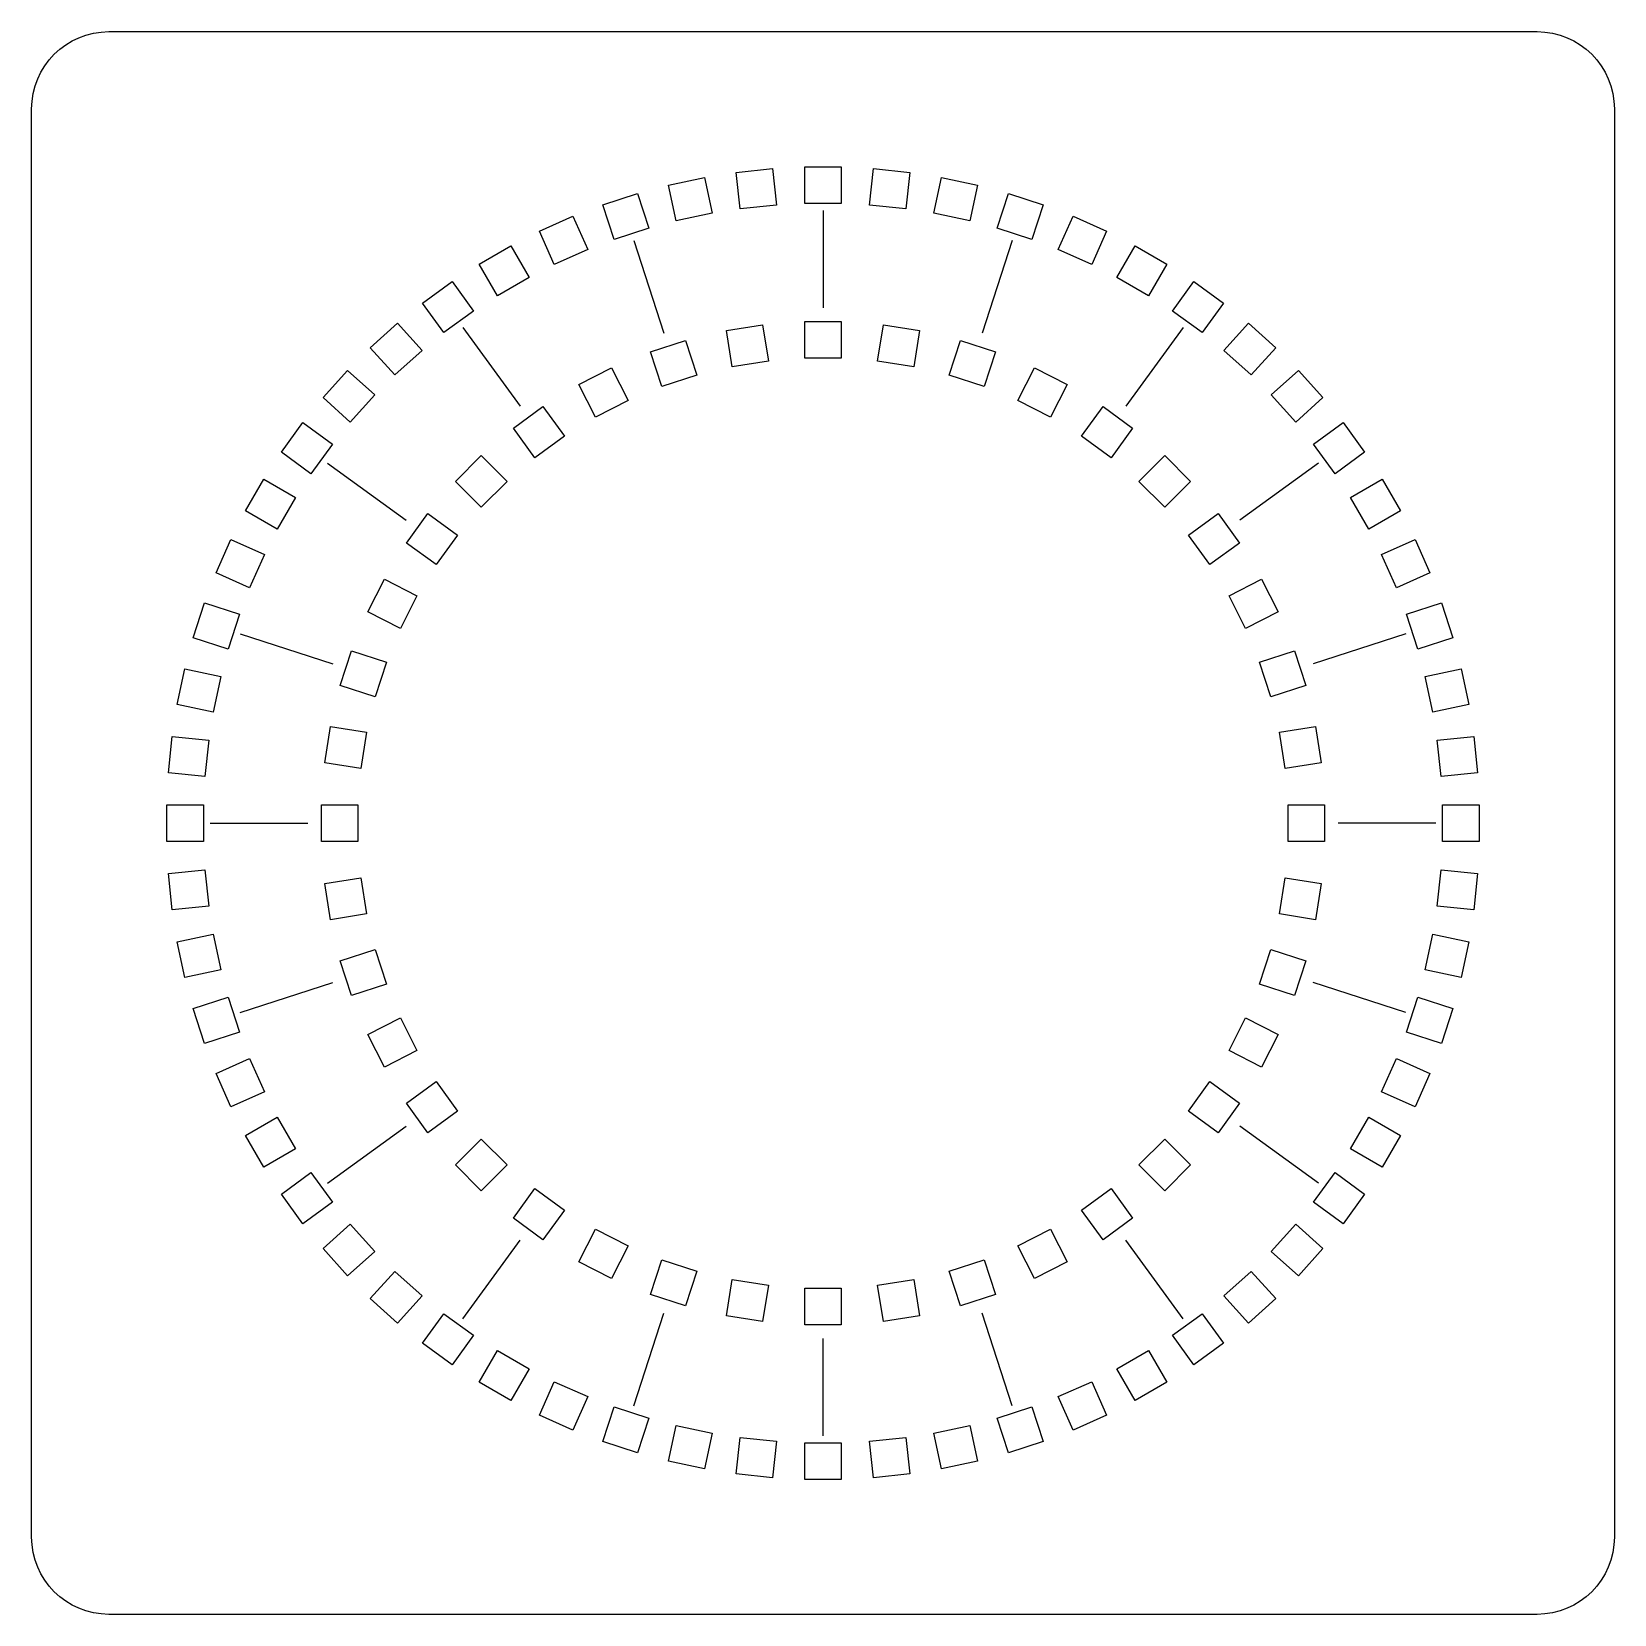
# Model space of a CAD drawing. Extents: x 3 to 207, y 50 to 255.
import ezdxf

# ---------------------------------------------------------------- set-up
doc = ezdxf.new("R2010")
doc.units = 0
doc.layers.add('Laag_1', color=7, linetype='CONTINUOUS')

msp = doc.modelspace()

# ---------------------------------------------------------------- linework, layer by layer
at = {"layer": 'Laag_1', "color": 1}
for points in [[(12.632292, 254.867714), (197.3677, 254.867714)], [(2.632292, 60.1323), (2.632292, 244.867714)], [(207.3677, 244.867714), (207.3677, 60.1323)], [(197.3677, 50.1323), (12.632292, 50.1323)]]:
    msp.add_lwpolyline(points, dxfattribs=at)
for points in [[(12.632292, 254.867714)], [(85.034949, 235.020441), (89.666879, 236.004989), (90.651428, 231.373052), (86.019498, 230.388505)], [(93.772113, 236.655194), (98.481582, 237.150179), (98.976568, 232.440703), (94.267099, 231.945718)], [(102.632292, 237.367709), (107.367702, 237.367709), (107.367702, 232.632292), (102.632292, 232.632292)], [(111.518412, 237.15018), (116.22788, 236.655195), (115.73289, 231.945719), (111.023426, 232.440704)], [(120.33311, 236.00499), (124.96504, 235.020443), (123.9805, 230.388506), (119.34857, 231.373053)], [(76.516527, 232.481362), (81.02017, 233.944684), (82.483494, 229.441035), (77.979851, 227.977713)], [(128.97982, 233.944686), (133.48347, 232.481364), (132.02014, 227.977715), (127.5165, 229.441037)], [(68.310175, 229.065774), (72.636188, 230.991839), (74.562255, 226.66582), (70.236243, 224.739755)], [(137.36381, 230.991841), (141.68982, 229.065777), (139.76375, 224.739758), (135.43774, 226.665823)], [(60.505805, 224.8111), (64.606791, 227.178805), (66.974499, 223.077814), (62.873514, 220.710109)], [(145.3932, 227.178808), (149.49419, 224.811103), (147.12648, 220.710112), (143.0255, 223.077817)], [(53.188923, 219.763955), (57.01995, 222.547359), (59.803358, 218.716326), (55.972331, 215.93292)], [(152.98005, 222.547362), (156.81107, 219.763958), (154.02766, 215.93293), (150.19664, 218.716329)], [(46.439693, 213.97964), (49.958789, 217.148243), (53.127401, 213.62914), (49.608306, 210.46053)], [(102.632292, 217.367716), (107.367712, 217.367716), (107.367712, 212.63229), (102.632292, 212.63229)], [(160.04121, 217.148247), (163.5603, 213.97964), (160.39169, 210.46054), (156.87259, 213.62915)], [(92.510816, 216.19845), (97.187935, 216.93924), (97.928719, 212.26211), (93.2516, 211.52133)], [(112.81207, 216.93924), (117.48919, 216.19845), (116.7484, 211.52133), (112.071285, 212.26211)], [(82.696865, 213.46024), (87.200517, 214.92356), (88.663844, 210.41991), (84.160192, 208.95658)], [(122.79949, 214.92356), (127.30314, 213.46024), (125.83981, 208.95658), (121.33616, 210.4199)], [(40.332063, 207.52152), (43.500671, 211.04061), (47.019771, 207.872), (43.851163, 204.3529)], [(73.432091, 209.2205), (77.651381, 211.37033), (79.801219, 207.15104), (75.581929, 205.0012)], [(132.34862, 211.37033), (136.56791, 209.22049), (134.41807, 205.0012), (130.19878, 207.15103)], [(166.49933, 211.04062), (169.66793, 207.52152), (166.14883, 204.35291), (162.98022, 207.872)], [(64.944624, 203.58362), (68.775659, 206.36703), (71.559073, 202.53599), (67.728037, 199.75258)], [(141.22434, 206.36703), (145.05538, 203.58362), (142.27197, 199.75258), (138.44093, 202.53599)], [(34.932948, 200.46036), (37.716352, 204.29138), (41.547385, 201.50797), (38.763981, 197.67695)], [(172.28364, 204.29139), (175.06705, 200.46036), (171.23602, 197.67695), (168.45261, 201.50798)], [(57.443453, 196.68841), (60.7919, 200.03686), (64.140352, 196.68841), (60.791905, 193.33996)], [(149.2081, 200.03686), (152.55655, 196.68841), (149.2081, 193.33996), (145.85965, 196.68841)], [(30.301502, 192.87351), (32.669207, 196.9745), (36.770198, 194.60679), (34.402493, 190.50581)], [(177.33079, 196.9745), (179.69849, 192.87352), (175.5975, 190.50581), (173.2298, 194.6068)], [(51.113282, 188.70465), (53.896692, 192.53569), (57.727732, 189.75228), (54.944322, 185.92124)], [(156.10331, 192.53569), (158.88672, 188.70465), (155.05568, 185.92124), (152.27227, 189.75227)], [(26.488469, 184.84412), (28.414533, 189.17013), (32.740552, 187.24406), (30.814487, 182.91805)], [(181.58546, 189.17013), (183.51153, 184.84412), (179.18551, 182.91805), (177.25945, 187.24407)], [(46.109981, 179.82893), (48.259817, 184.04822), (52.479112, 181.89838), (50.329276, 177.67909)], [(161.74019, 184.04822), (163.89002, 179.82893), (159.67073, 177.67909), (157.52089, 181.89838)], [(23.535624, 176.46013), (24.998946, 180.96378), (29.502595, 179.50045), (28.039273, 174.99681)], [(185.00105, 180.96378), (186.46437, 176.46014), (181.96072, 174.99682), (180.4974, 179.50046)], [(42.556748, 170.2798), (44.020073, 174.78345), (48.523731, 173.32012), (47.060405, 168.81647)], [(165.97993, 174.78345), (167.44325, 170.27979), (162.9396, 168.81647), (161.47627, 173.32012)], [(21.47532, 167.81342), (22.459867, 172.44535), (27.091804, 171.46081), (26.107257, 166.82888)], [(187.54013, 172.44536), (188.52468, 167.81343), (183.89274, 166.82888), (182.90819, 171.46081)], [(40.541075, 160.29238), (41.281857, 164.9695), (45.958982, 164.22871), (45.2182, 159.5516)], [(168.71814, 164.96949), (169.45893, 160.29238), (164.7818, 159.55159), (164.04102, 164.22871)], [(20.33013, 158.99872), (20.825115, 163.70819), (25.534591, 163.2132), (25.039606, 158.50374)], [(189.17488, 163.7082), (189.66987, 158.99873), (184.96039, 158.50374), (184.46541, 163.21321)], [(20.112601, 150.1126), (20.112601, 154.84801), (24.848018, 154.84801), (24.848018, 150.1126)], [(40.112594, 150.1126), (40.112594, 154.84802), (44.84802, 154.84802), (44.84802, 150.1126)], [(169.88741, 154.84802), (169.88741, 150.1126), (165.15198, 150.1126), (165.15198, 154.84802)], [(189.8874, 154.84802), (189.8874, 150.11261), (185.15198, 150.11261), (185.15198, 154.84802)], [(20.825116, 141.25242), (20.330131, 145.96189), (25.039607, 146.45688), (25.534592, 141.74741)], [(41.281857, 139.99113), (40.541074, 144.66824), (45.218199, 145.40903), (45.958982, 140.73191)], [(169.45893, 144.66824), (168.71814, 139.99112), (164.04102, 140.73191), (164.7818, 145.40902)], [(189.66987, 145.9619), (189.17488, 141.25243), (184.46541, 141.74742), (184.96039, 146.45688)], [(22.459869, 132.51526), (21.475321, 137.14719), (26.107258, 138.13174), (27.091805, 133.49981)], [(188.52468, 137.1472), (187.54013, 132.51527), (182.9082, 133.49981), (183.89274, 138.13174)], [(44.020072, 130.17717), (42.556746, 134.68083), (47.060404, 136.14415), (48.523729, 131.6405)], [(167.44325, 134.68082), (165.97993, 130.17717), (161.47627, 131.6405), (162.93959, 136.14415)], [(24.998948, 123.99684), (23.535626, 128.50048), (28.039275, 129.9638), (29.502597, 125.46016)], [(186.46438, 128.50049), (185.00105, 123.99684), (180.4974, 125.46017), (181.96073, 129.96381)], [(48.259815, 120.9124), (46.109979, 125.13169), (50.329275, 127.28153), (52.47911, 123.06224)], [(163.89002, 125.13169), (161.74018, 120.9124), (157.52089, 123.06224), (159.67072, 127.28153)], [(28.414536, 115.79049), (26.488471, 120.1165), (30.81449, 122.04257), (32.740555, 117.71655)], [(183.51153, 120.1165), (181.58547, 115.79049), (177.25945, 117.71656), (179.18551, 122.04257)], [(53.89669, 112.42493), (51.11328, 116.25597), (54.94432, 119.03938), (57.72773, 115.20835)], [(158.88672, 116.25597), (156.10331, 112.42493), (152.27227, 115.20834), (155.05568, 119.03938)], [(32.66921, 107.98612), (30.301505, 112.0871), (34.402496, 114.45481), (36.770201, 110.35382)], [(179.6985, 112.08711), (177.33079, 107.98612), (173.2298, 110.35383), (175.59751, 114.45481)], [(60.791898, 104.92376), (57.44345, 108.27221), (60.791902, 111.62066), (64.140349, 108.27221)], [(152.55655, 108.27221), (149.2081, 104.92376), (145.85965, 108.27221), (149.2081, 111.62066)], [(37.716355, 100.66923), (34.932951, 104.50026), (38.763984, 107.28367), (41.547388, 103.45264)], [(175.06705, 104.50026), (172.28365, 100.66924), (168.45262, 103.45265), (171.23602, 107.28367)], [(68.775656, 98.59359), (64.94462, 101.377), (67.728034, 105.20804), (71.559069, 102.42463)], [(145.05538, 101.377), (141.22434, 98.59359), (138.44093, 102.42463), (142.27196, 105.20804)], [(43.500675, 93.92), (40.332067, 97.4391), (43.851167, 100.60771), (47.019775, 97.08862)], [(169.66794, 97.4391), (166.49933, 93.92001), (162.98023, 97.08862), (166.14884, 100.60772)], [(77.651377, 93.59029), (73.432087, 95.74013), (75.581926, 99.95942), (79.801216, 97.80959)], [(136.56791, 95.74012), (132.34862, 93.59029), (130.19878, 97.80958), (134.41807, 99.95942)], [(49.958793, 87.81237), (46.439698, 90.98098), (49.60831, 94.50008), (53.127406, 91.33147)], [(87.200513, 90.03706), (82.696861, 91.50038), (84.160188, 96.00404), (88.66384, 94.54072)], [(127.30314, 91.50038), (122.79948, 90.03706), (121.33616, 94.54071), (125.83981, 96.00404)], [(163.56031, 90.98098), (160.04121, 87.81238), (156.8726, 91.33148), (160.39169, 94.50009)], [(97.187931, 88.02138), (92.510812, 88.76217), (93.251596, 93.43929), (97.928715, 92.69851)], [(107.367708, 87.5929), (102.632288, 87.5929), (102.632288, 92.32833), (107.367708, 92.32833)], [(117.48918, 88.76217), (112.81207, 88.02138), (112.071281, 92.69851), (116.7484, 93.43929)], [(57.019955, 82.41326), (53.188928, 85.19666), (55.972336, 89.02769), (59.803363, 86.24429)], [(156.81108, 85.19667), (152.98005, 82.41326), (150.19664, 86.24429), (154.02767, 89.0277)], [(64.606796, 77.78181), (60.50581, 80.14952), (62.873519, 84.25051), (66.974504, 81.8828)], [(149.49419, 80.14952), (145.39321, 77.78182), (143.0255, 81.88281), (147.12649, 84.25051)], [(72.636193, 73.96878), (68.310181, 75.89484), (70.236248, 80.22086), (74.562261, 78.2948)], [(141.68982, 75.89485), (137.36381, 73.96878), (135.43774, 78.2948), (139.76376, 80.22086)], [(81.020175, 71.01593), (76.516533, 72.47926), (77.979857, 76.98291), (82.4835, 75.51958)], [(133.48347, 72.47926), (128.97983, 71.01594), (127.51651, 75.51959), (132.02015, 76.98291)], [(89.666885, 68.95563), (85.034955, 69.94018), (86.019504, 74.57211), (90.651434, 73.58757)], [(124.96505, 69.94018), (120.33312, 68.95563), (119.34857, 73.58757), (123.9805, 74.57212)], [(98.481588, 67.81044), (93.772119, 68.30543), (94.267105, 73.0149), (98.976574, 72.51992)], [(107.367708, 67.59291), (102.632298, 67.59291), (102.632298, 72.32833), (107.367708, 72.32833)], [(116.22789, 68.30543), (111.518418, 67.81044), (111.023432, 72.51992), (115.7329, 73.0149)]]:
    msp.add_lwpolyline(points, close=True, dxfattribs=at)
at = {"layer": 'Laag_1', "color": 3}
for points in [[(105, 231.73554), (105, 219.140104)], [(80.508787, 227.856513), (84.400991, 215.87754)], [(129.49121, 227.856513), (125.59901, 215.87754)], [(58.414945, 216.59914), (65.818356, 206.40922)], [(151.58506, 216.59914), (144.18164, 206.40922)], [(40.881172, 199.06537), (51.071094, 191.66195)], [(169.11883, 199.06537), (158.92891, 191.66195)], [(29.623797, 176.97152), (41.602769, 173.07932)], [(180.3762, 176.97152), (168.39723, 173.07932)], [(25.74477, 152.48031), (38.340206, 152.48031)], [(184.25523, 152.48031), (171.65979, 152.48031)], [(29.623797, 127.9891), (41.602769, 131.8813)], [(180.3762, 127.9891), (168.39723, 131.8813)], [(40.881172, 105.89525), (51.071094, 113.29867)], [(169.11883, 105.89525), (158.92891, 113.29867)], [(58.414945, 88.36148), (65.818356, 98.5514)], [(151.58506, 88.36148), (144.18164, 98.5514)], [(80.508787, 77.10411), (84.400991, 89.08308)], [(129.49121, 77.10411), (125.59901, 89.08308)], [(105, 73.22508), (105, 85.82052)]]:
    msp.add_lwpolyline(points, dxfattribs=at)
at = {"layer": 'Laag_1', "color": 1}
for points in [[(2.632292, 244.867714), (2.632292, 250.407714), (7.092292, 254.867714), (12.632292, 254.867714)], [(197.3677, 254.867714), (202.9077, 254.867714), (207.3677, 250.407714), (207.3677, 244.867714)], [(12.632292, 50.1323), (7.092292, 50.1323), (2.632292, 54.5923), (2.632292, 60.1323)], [(207.3677, 60.1323), (207.3677, 54.5923), (202.9077, 50.1323), (197.3677, 50.1323)]]:
    msp.add_open_spline(points, degree=3, dxfattribs=at)

doc.saveas('drawing.dxf')
